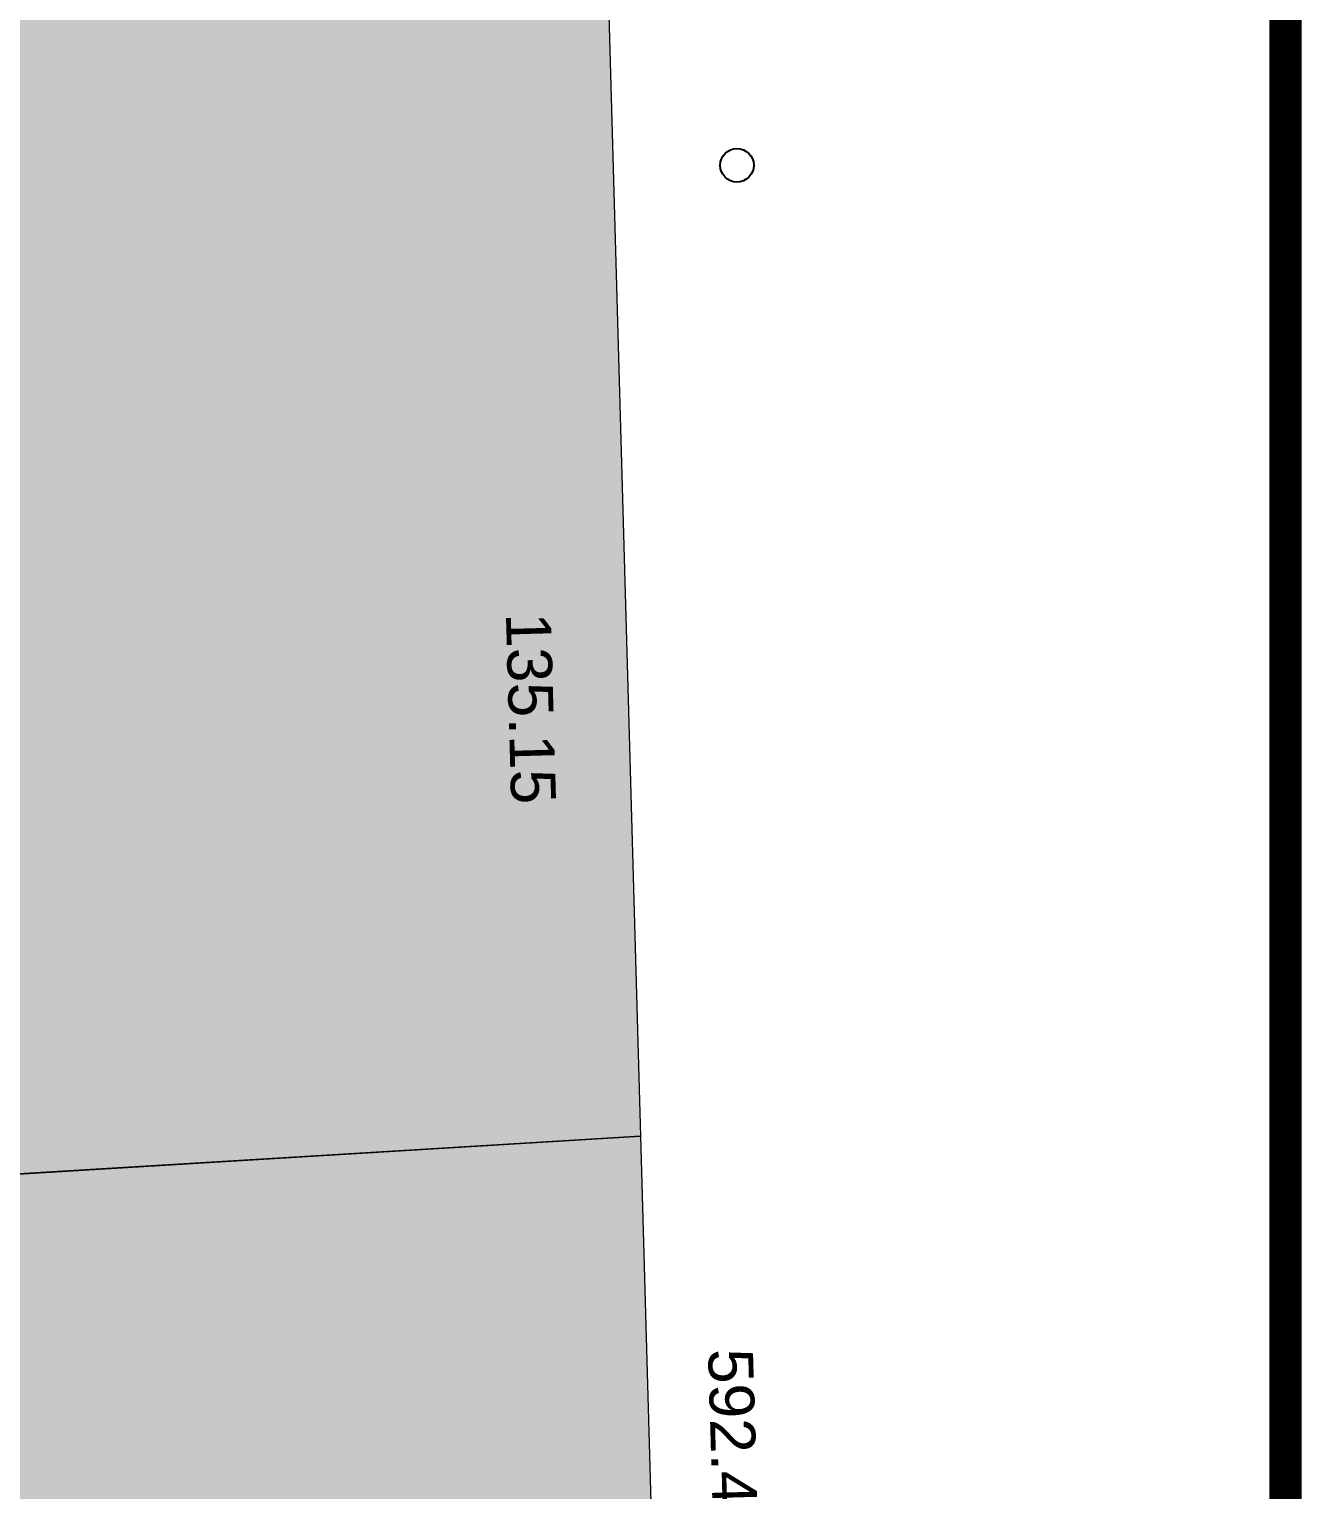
# Model space of a CAD drawing. Header units: millimetres. Extents: x 460 to 723, y 360 to 962.
# Drawn here: x 637.7 to 722.8, y 660.1 to 757.8 of the extents above; entities that cross this region are included whole.
import ezdxf

# ---------------------------------------------------------------- set-up
doc = ezdxf.new("R2010")
doc.units = ezdxf.units.MM
doc.linetypes.add('DASHDOT2', pattern=[0.5, 0.25, -0.125, 0, -0.125])
doc.layers.get('0').update_dxf_attribs({"true_color": 0xc2ced6})
doc.layers.add('00_Cotas', color=2, linetype='Continuous')
doc.layers.add('_HU TIPO 4 ETAPAS', color=3, linetype='Continuous')
doc.layers.add('Menorca-Parques-A-Arboles', color=74, linetype='Continuous', lineweight=18)
doc.styles.get("Standard").update_dxf_attribs({"font": 'arial.ttf'})
doc.dimstyles.new('cotas cuneo', dxfattribs={"dimscale": 0, "dimtxt": 1, "dimasz": 0, "dimexe": 2, "dimexo": 1.25, "dimgap": 0.9999999999999998, "dimtad": 0, "dimlfac": 0.9999999999999998, "dimzin": 4, "dimdsep": 46, "dimtxsty": 'Standard', "dimblk": 'NONE', "dimcen": 0, "dimse1": 1, "dimse2": 1, "dimsd1": 1, "dimsd2": 1, "dimclrt": 2, "dimazin": 0, "dimtfac": 1, "dimtix": 1, "dimtmove": 0, "dimatfit": 0, "dimldrblk": 'NONE', "dimfxl": 1, "dimarcsym": 0})

# ---------------------------------------------------------------- blocks, each defined once
blk = doc.blocks.new('*D339')
at = {"layer": 'Defpoints', "color": 0, "transparency": 16777216}
for p in [(675.8905666748725, 780.1202043136909), (679.6989210795199, 645.023959242349), (673.1756212706931, 644.8400678429495)]:
    blk.add_point(p, dxfattribs=at)
at = {"layer": '00_Cotas', "color": 2, "transparency": 16777216, "insert": (671.2714440683694, 712.3881903786205), "char_height": 3, "attachment_point": 5, "rotation": 271.614736677771}
blk.add_mtext('135.15', dxfattribs=at)
blk = doc.blocks.new('_None')
blk = doc.blocks.new('*D244')
at = {"layer": 'Defpoints', "color": 0, "transparency": 16777216}
for p in [(670.8445577488329, 959.1205772746392), (676.4452601305551, 959.2784603869077), (687.5401019598812, 366.8674041299597)]:
    blk.add_point(p, dxfattribs=at)
at = {"layer": '00_Cotas', "color": 244, "true_color": 0x991b1e, "transparency": 16777216, "insert": (684.7930322360793, 663.151873814568), "char_height": 3, "attachment_point": 5, "rotation": 271.6147333517963}
blk.add_mtext('592.49', dxfattribs=at)

msp = doc.modelspace()

# ---------------------------------------------------------------- hatches: boundary and pattern name
at = {"layer": 'Menorca-Parques-A-Arboles', "lineweight": 5, "true_color": 0x148b29, "transparency": 33554687}
h = msp.add_hatch(color=104, dxfattribs=at)
h.dxf.hatch_style = 1
h.paths.add_polyline_path([(632.5964598347911, 680.9745360334341), (631.6980720796892, 778.5561456794723), (675.9053848228202, 780.1207287541298), (678.6201384830789, 683.7671660457078)])
h = msp.add_hatch(color=104, dxfattribs=at)
h.dxf.hatch_style = 1
edge = h.paths.add_edge_path()
edge.add_line((678.6067754603304, 683.7663547226609), (679.6989210802218, 645.0239592418421))
edge.add_line((679.6989210795198, 645.0239592423486), (635.120366917945, 642.6244683085627))
edge.add_line((635.120366917601, 642.6244683075727), (639.254782896376, 528.1928132324754))
edge.add_arc((603.6533861140099, 543.4324340075987), 38.72603122248594, 289.7967279254999, 336.8260516438947, ccw=False)
edge.add_arc((595.3635508494446, 555.304920260734), 52.83978928493231, 281.8027171981635, 293.8977864233798, ccw=False)
edge.add_line((606.1715320513853, 503.5822861992477), (581.4383802489382, 498.4138872315472))
edge.add_line((581.4383802459889, 498.4138872344708), (581.4215092711524, 500.2433817804767))
edge.add_line((581.4215092714505, 500.2433817793502), (591.7067896580623, 518.2484146217547))
edge.add_arc((608.684563278964, 498.6404307225964), 25.93680453889098, 66.9827092871767, 130.8879866290033, ccw=False)
edge.add_arc((624.9612273482597, 533.4188525935294), 12.51368461964049, 240.6413633124183, 380.0207674162053)
edge.add_arc((609.5653460060119, 543.6363508845586), 27.79403384519, 347.6739830812223, 358.7085146384548)
edge.add_arc((628.7988358236129, 544.7258253929597), 8.723901274528876, 348.6564438667978, 409.7019881117054)
edge.add_arc((643.7486332800805, 588.85605435918), 38.61507888461582, 224.2224779728966, 256.0524986698569, ccw=False)
edge.add_arc((587.9011990713584, 536.0104324163569), 38.27946800740364, 42.60655983389932, 67.28001133747092)
edge.add_arc((603.940593318255, 574.6153784065011), 3.526618839244325, 32.86958966471519, 249.1570629783661, ccw=False)
edge.add_arc((620.019744095739, 586.6679981222621), 16.57861198470353, 217.7015410771671, 255.6352993400919)
edge.add_line((615.9067047575189, 570.6076966701487), (624.7497290118465, 568.0901001772153))
edge.add_arc((626.816654379314, 575.3501480728232), 7.548541311100641, 254.1084217511944, 347.7779257738926)
edge.add_arc((650.2367132876162, 571.4718717894912), 16.20385208877422, 145.8599817060988, 171.9103674383217, ccw=False)
edge.add_line((636.8252944619828, 580.5657525697673), (636.0116020184098, 592.3878379218874))
edge.add_arc((617.938419454005, 595.0632145536806), 18.27012775487746, 351.5796444994923, 411.7319040105464)
edge.add_line((629.2538759800295, 609.407482112221), (629.9369433955154, 611.3540861851991))
edge.add_arc((642.028205245037, 621.9227591859833), 16.05912395087132, 131.5065105313636, 221.1559033624366, ccw=False)
edge.add_arc((615.1268077953115, 647.0311115217594), 20.86842937141739, 321.1797351004346, 433.0753768189356)
edge.add_arc((620.935940017225, 675.900455300165), 8.908726480764178, 198.6783566543522, 271.7106678426459, ccw=False)
edge.add_arc((601.3223086007706, 670.0111880308145), 11.57926526395598, 375.2012489849677, 410.4523854752603)
edge.add_line((608.6950496257945, 678.93990988018), (632.61319536361, 679.1605780365848))
edge.add_line((632.6131953640921, 679.1605780367372), (632.6049726432102, 680.9733966406421))
edge.add_line((632.6049726422084, 680.9733966396716), (678.6067754589714, 683.7663547223656))
edge = h.paths.add_edge_path(flags=16)
edge.add_spline(control_points=[(637.4678023270309, 568.9441153634912), (635.7538471084197, 566.1950677724913), (636.8059594012401, 563.0355292308104), (638.4623758162436, 558.5748084158679), (634.3802577489555, 559.1111865686435), (634.2490165765361, 563.1921277856527), (635.3580033962704, 566.3284591176691), (636.0944723258216, 569.6045309387086), (637.6649163188812, 572.1968672144421), (637.4678023270309, 568.9441153634912)], knot_values=[0, 0, 0, 0, 5.756566521255314, 7.402105197728502, 9.88777603583165, 11.82195024631682, 13.82117177595379, 16.8589865245922, 24.31367395299588, 24.31367395299588, 24.31367395299588, 24.31367395299588], degree=3, periodic=0)
edge = h.paths.add_edge_path(flags=16)
edge.add_spline(control_points=[(604.0167826268076, 515.13078639952), (602.7677854483497, 514.4788114646549), (600.7387724633886, 513.4196692740838), (597.4484266937154, 513.0159864178368), (596.5257370496058, 509.1783771340191), (601.8383159343601, 509.8652498481602), (605.3413637327156, 512.0454274780657), (609.6932315962063, 511.4375612777393), (612.9634145808035, 513.3558968414586), (612.0544671377749, 516.5781157825616), (608.0339542583932, 516.8841867590884), (605.5756534379092, 515.8111966230792), (604.0167826268076, 515.13078639952)], knot_values=[0, 0, 0, 0, 2.825675943989749, 4.590349191141463, 6.043507099365717, 8.45909572504686, 11.78415761923617, 15.14014616016695, 16.6868104548255, 18.26587762158587, 20.24012988731471, 23.66185720766461, 23.66185720766461, 23.66185720766461, 23.66185720766461], degree=3, periodic=0)

# ---------------------------------------------------------------- linework, layer by layer
at = {"color": 1}
msp.add_circle((685.0672927304062, 748.7183986948842, -8.169716723418915), 1.119787745698743, dxfattribs=at)
at = {"layer": '_HU TIPO 4 ETAPAS', "color": 3, "linetype": 'DASHDOT2', "ltscale": 20, "elevation": -8.16971672340977, "flags": 128}
msp.add_lwpolyline([(721.758140212807, 363.3114001711293, 2.172066892648401, 2.172066892648401, 0), (721.7581399546982, 363.3113995986502, 2.172066892648401, 2.172066892648401, 0), (461.0244876486129, 363.3114001711293, 2.172066892648401, 2.172066892648401, 0), (461.0244876486129, 363.3114001711293, 2.172066892648401, 2.172066892648401, 0), (461.0244876486129, 363.3114001711293, 2.172066892648401, 2.172066892648401, 0), (721.758140212807, 363.3114001711293, 2.172066892648401, 2.172066892648401, 0), (721.758140212807, 363.3114001711293, 2.172066892648401, 2.172066892648401, 0), (721.758140212807, 363.3114001711293, 2.172066892648401, 2.172066892648401, 0), (721.758140212807, 960.7177701488646, 2.172066892648401, 2.172066892648401, 0), (721.758140212807, 960.7177701488646, 2.172066892648401, 2.172066892648401, 0), (721.758140212807, 960.7177701488646, 2.172066892648401, 2.172066892648401, 0), (461.0244876486129, 960.7177701488646, 2.172066892648401, 2.172066892648401, 0), (461.0244876486129, 960.7177701488646, 2.172066892648401, 2.172066892648401, 0), (461.0244876486129, 363.3114001711293, 2.172066892648401, 2.172066892648401, 0), (721.7581399546982, 363.3113995986502, 0, 0, 0)], format="xyseb", dxfattribs=at)
at = {"layer": 'Menorca-Parques-A-Arboles', "color": 104, "lineweight": 5, "true_color": 0x148b29, "transparency": 33554687, "elevation": -8.16971672340977}
msp.add_lwpolyline([(632.5964598347911, 680.9745360334341), (631.6980720796892, 778.5561456794723), (675.9053848228202, 780.1207287541298), (678.6201384830789, 683.7671660457078)], close=True, dxfattribs=at)
at = {"layer": 'Menorca-Parques-A-Arboles', "color": 104, "lineweight": 5, "true_color": 0x148b29, "transparency": 33554687, "elevation": 2.097278449968349}
msp.add_lwpolyline([(631.3857411294473, 633.9491227119687, 0.5311254901689674), (621.2018864444553, 666.9956992674014, -0.3299068685357153), (612.4964243924748, 673.0473896628339, 0.1550366593633685), (608.6950496257945, 678.93990988018), (632.6131953640921, 679.1605780367373), (632.6049726422084, 680.9733966396716), (678.6067754603304, 683.766354722661), (679.6989210795198, 645.0239592423488)], format="xyb", dxfattribs=at)

# ---------------------------------------------------------------- dimensions: what is measured, and where the dimension line sits
at = {"layer": '00_Cotas', "color": 244, "true_color": 0x991b1e}
dim = msp.add_aligned_dim(p1=(687.5401019598812, 366.8674041299598, -8.169716723418915), p2=(670.844557748833, 959.1205772746395, -8.169716723418915), distance=-5.602927292564706, dimstyle='cotas cuneo', override={"dimscale": 1, "dimtxt": 3, "dimclrt": 244}, dxfattribs=at)
dim.commit()
dim.dimension.update_dxf_attribs({"geometry": '*D244', "text_midpoint": (684.7930322360793, 663.151873814568, -8.169716723418915)})
at = {"layer": '00_Cotas'}
dim = msp.add_aligned_dim(p1=(675.8905666748724, 780.1202043136908, -8.169716723418915), p2=(679.6989210795198, 645.0239592423488, -8.169716723418915), distance=-6.525891237418156, dimstyle='cotas cuneo', override={"dimscale": 1, "dimtxt": 3}, dxfattribs=at)
dim.commit()
dim.dimension.update_dxf_attribs({"geometry": '*D339', "text_midpoint": (671.2714440683694, 712.3881903786205, -8.169716723418915)})

doc.saveas('drawing.dxf')
